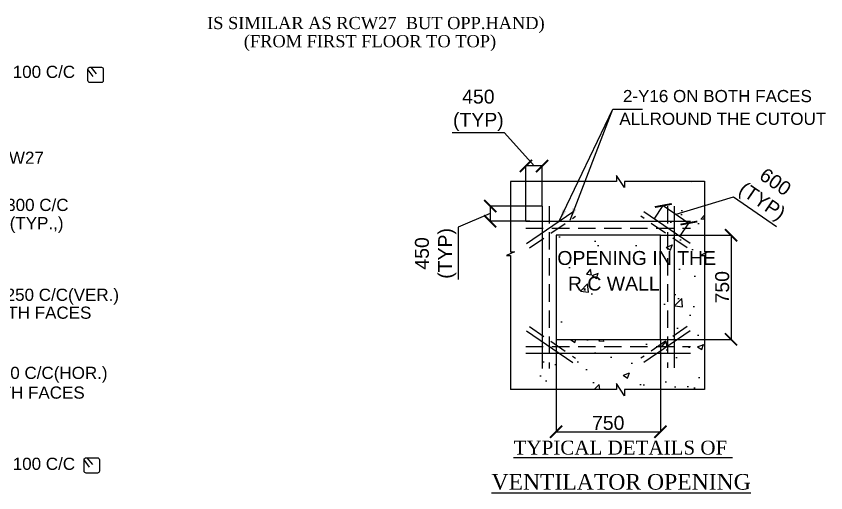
# Model space of a CAD drawing. Header units: inches. Extents: x 200139 to 352388, y -289304 to -188971.
# Drawn here: x 293589 to 316873, y -256140 to -242437 of the extents above; entities that cross this region are included whole.
import ezdxf
from ezdxf.enums import TextEntityAlignment as Align

# ---------------------------------------------------------------- set-up
doc = ezdxf.new("R2010")
doc.units = ezdxf.units.IN
doc.header["$MEASUREMENT"] = 0
doc.linetypes.add('Hidden', pattern=[3, 2, -1])
for name, color, linetype in [('1', 8, 'Continuous'), ('4', 4, 'Continuous'), ('5', 2, 'Continuous'), ('ARROW', 5, 'Continuous'), ('DIM', 251, 'Continuous'), ('STRRIUPS', 6, 'Continuous'), ('T-TEXT', 3, 'Continuous'), ('TEXT-I', 4, 'Continuous'), ('Ttxt', 3, 'Continuous')]:
    doc.layers.add(name, color=color, linetype=linetype)
doc.layers.add('Tex', color=3, linetype='Continuous', lineweight=13)
doc.layers.add('text', color=4, linetype='Continuous', lineweight=30)
doc.styles.add('Arial', font='arial.ttf', dxfattribs={"height": 400})
doc.styles.add('T200', font='sanss___.ttf', dxfattribs={"height": 250})
doc.styles.add('T300', font='sanss___.ttf', dxfattribs={"height": 350})
doc.styles.add('T400', font='romantic.ttf')
doc.dimstyles.new('SCALE-25', dxfattribs={"dimtxt": 400, "dimasz": 350, "dimexe": 0, "dimexo": 0, "dimgap": 50, "dimtad": 1, "dimdec": 0, "dimlfac": 0.25, "dimzin": 0, "dimdsep": 46, "dimtxsty": 'Arial', "dimblk": 'ARCHTICK', "dimcen": 0, "dimclrd": 5, "dimclre": 8, "dimclrt": 1, "dimadec": 0, "dimazin": 0, "dimtfac": 1, "dimtdec": 0, "dimtix": 1, "dimtmove": 2, "dimatfit": 3, "dimfxl": 0, "dimtolj": 1, "dimtzin": 0, "dimlwd": -1, "dimarcsym": 0})
doc.dimstyles.new('T200', dxfattribs={"dimtxt": 300, "dimasz": 150, "dimexe": 0, "dimexo": 0, "dimgap": 5, "dimtad": 1, "dimdec": 0, "dimrnd": 5, "dimzin": 0, "dimdsep": 46, "dimtxsty": 'T200', "dimblk": 'ARCHTICK', "dimcen": 300, "dimclrd": 5, "dimclre": 252, "dimclrt": 1, "dimadec": 0, "dimazin": 0, "dimtfac": 50, "dimtdec": 0, "dimtofl": 0, "dimtmove": 2, "dimatfit": 3, "dimfxl": 1, "dimtolj": 1, "dimtzin": 0, "dimarcsym": 2})

# ---------------------------------------------------------------- blocks, each defined once
blk = doc.blocks.new('A$C5C0C2414')
at = {"layer": 'STRRIUPS', "ltscale": 0.2}
for p, q in [((0, 0), (158, -194)), ((-81, -72), (61, -268))]:
    blk.add_line(p, q, dxfattribs=at)
blk.add_lwpolyline([(304, -440), (-26, -440, -0.414214), (-81, -385), (-81, -55, -0.414214), (-26, 0), (304, 0, -0.414214), (359, -55), (359, -385, -0.414214)], format="xyb", close=True, dxfattribs=at)
blk = doc.blocks.new('_ARCHTICK')
at = {"color": 0, "linetype": 'ByBlock', "const_width": 0.15}
blk.add_lwpolyline([(-0.5, -0.5), (0.5, 0.5)], dxfattribs=at)
blk = doc.blocks.new('*D330')
at = {"layer": 'Defpoints', "color": 0}
for p in [(309114, -251729), (312116, -251729), (312116, -254387)]:
    blk.add_point(p, dxfattribs=at)
at = {"layer": 'DIM', "color": 8, "lineweight": -2}
for p, q in [((309114, -251729), (309114, -254387)), ((312116, -251729), (312116, -254387))]:
    blk.add_line(p, q, dxfattribs=at)
at = {"layer": 'DIM', "color": 5}
blk.add_line((309114, -254387), (312116, -254387), dxfattribs=at)
at = {"layer": 'DIM', "color": 5, "xscale": 350, "yscale": 350, "zscale": 350, "rotation": 180}
blk.add_blockref('_ARCHTICK', (309114, -254387), dxfattribs=at)
at = {"layer": 'DIM', "color": 5, "xscale": 350, "yscale": 350, "zscale": 350}
blk.add_blockref('_ARCHTICK', (312116, -254387), dxfattribs=at)
at = {"layer": 'DIM', "color": 1, "insert": (310615, -254133), "char_height": 400, "attachment_point": 5, "style": 'Arial'}
blk.add_mtext('\\A1;750', dxfattribs=at)
blk = doc.blocks.new('*D331')
at = {"layer": 'Defpoints', "color": 0}
for p in [(308247, -246743), (308714, -247895), (308247, -248331)]:
    blk.add_point(p, dxfattribs=at)
at = {"layer": 'DIM', "color": 5}
for p, q in [((307632, -245789), (306127, -245789)), ((308481, -246743), (307632, -245789)), ((308714, -246743), (308247, -246743))]:
    blk.add_line(p, q, dxfattribs=at)
at = {"layer": 'DIM', "color": 8, "lineweight": -2}
for p, q in [((308247, -248331), (308247, -246743)), ((308714, -247895), (308714, -246743))]:
    blk.add_line(p, q, dxfattribs=at)
at = {"layer": 'DIM', "color": 5, "xscale": 350, "yscale": 350, "zscale": 350, "rotation": 180}
blk.add_blockref('_ARCHTICK', (308247, -246743), dxfattribs=at)
at = {"layer": 'DIM', "color": 5, "xscale": 350, "yscale": 350, "zscale": 350}
blk.add_blockref('_ARCHTICK', (308714, -246743), dxfattribs=at)
at = {"layer": 'DIM', "color": 1, "insert": (306880, -245142), "char_height": 400, "attachment_point": 5, "style": 'Arial'}
blk.add_mtext('\\A1;450\\P(TYP)', dxfattribs=at)
blk = doc.blocks.new('*D332')
at = {"layer": 'Defpoints', "color": 0}
for p in [(308714, -247895), (307219, -248331), (308360, -248331)]:
    blk.add_point(p, dxfattribs=at)
at = {"layer": 'DIM', "color": 8, "lineweight": -2}
for p, q in [((308714, -247895), (307219, -247895)), ((308360, -248331), (307219, -248331))]:
    blk.add_line(p, q, dxfattribs=at)
at = {"layer": 'DIM', "color": 5}
for p, q in [((307219, -247895), (307219, -248331)), ((307219, -248113), (306297, -248504)), ((306297, -248504), (306297, -250009))]:
    blk.add_line(p, q, dxfattribs=at)
at = {"layer": 'DIM', "color": 5, "xscale": 350, "yscale": 350, "zscale": 350}
for p, rotation in [((307219, -247895), 90), ((307219, -248331), 270)]:
    blk.add_blockref('_ARCHTICK', p, dxfattribs=dict(at, rotation=rotation))
at = {"layer": 'DIM', "color": 1, "insert": (305650, -249257), "char_height": 400, "attachment_point": 5, "rotation": 90, "style": 'Arial'}
blk.add_mtext('\\A1;450\\P(TYP)', dxfattribs=at)
blk = doc.blocks.new('*D333')
at = {"layer": 'Defpoints', "color": 0}
for p in [(312116, -248731), (312116, -251729), (314148, -251729)]:
    blk.add_point(p, dxfattribs=at)
at = {"layer": 'DIM', "color": 8, "lineweight": -2}
for p, q in [((312116, -248731), (314148, -248731)), ((312116, -251729), (314148, -251729))]:
    blk.add_line(p, q, dxfattribs=at)
at = {"layer": 'DIM', "color": 5}
blk.add_line((314148, -248731), (314148, -251729), dxfattribs=at)
at = {"layer": 'DIM', "color": 5, "xscale": 350, "yscale": 350, "zscale": 350}
for p, rotation in [((314148, -248731), 90), ((314148, -251729), 270)]:
    blk.add_blockref('_ARCHTICK', p, dxfattribs=dict(at, rotation=rotation))
at = {"layer": 'DIM', "color": 1, "insert": (313894, -250230), "char_height": 400, "attachment_point": 5, "rotation": 90, "style": 'Arial'}
blk.add_mtext('\\A1;750', dxfattribs=at)
blk = doc.blocks.new('*D334')
at = {"layer": 'Defpoints', "color": 0}
for p in [(311934, -248269), (312937, -248383), (312670, -248773)]:
    blk.add_point(p, dxfattribs=at)
at = {"layer": 'DIM', "color": 5}
for p, q in [((312569, -248131), (314216, -247630)), ((314216, -247630), (315458, -248480)), ((312200, -247879), (312937, -248383))]:
    blk.add_line(p, q, dxfattribs=at)
at = {"layer": 'DIM', "color": 8, "lineweight": -2}
for p, q in [((311934, -248269), (312200, -247879)), ((312670, -248773), (312937, -248383))]:
    blk.add_line(p, q, dxfattribs=at)
at = {"layer": 'DIM', "color": 5, "xscale": 350, "yscale": 350, "zscale": 350}
for p, rotation in [((312200, -247879), 145.6081544327924), ((312937, -248383), 325.6081544327923)]:
    blk.add_blockref('_ARCHTICK', p, dxfattribs=dict(at, rotation=rotation))
at = {"layer": 'DIM', "color": 1, "insert": (315202, -247521), "char_height": 400, "attachment_point": 5, "rotation": 325.6082, "style": 'Arial'}
blk.add_mtext('\\A1;600\\P(TYP)', dxfattribs=at)

msp = doc.modelspace()

# ---------------------------------------------------------------- hatches: boundary and pattern name
at = {"layer": '1'}
h = msp.add_hatch(dxfattribs=at)
h.set_pattern_fill('AR-CONC', color=9, scale=10, style=0)
h.set_pattern_definition([(50, (-1323375.5, 539672.3), (1821.8467, -159.3909), [190.5, -2095.5]), (355, (-1323375.5, 539672.3), (-352.4283, 1910.5664), [152.4, -1676.4]), (100.451, (-1323223.7, 539659), (1469.425, 1751.1669), [161.9, -1780.9]), (46.1842, (-1323375.5, 540180.3), (2710.7904, -420.4233), [285.75, -3143.25]), (96.6356, (-1323149.6, 540145.3), (2374.0423, 2474.2556), [242.85, -2671.35]), (351.184, (-1323375.5, 540180.3), (2374.046, 2474.251), [228.6, -2514.6]), (21, (-1323121.5, 540053.3), (1516.1488, -1022.6552), [190.5, -2095.5]), (326, (-1323121.5, 540053.3), (618.0203, 1841.8797), [152.4, -1676.4]), (71.4514, (-1322995.2, 539968.1), (2134.1649, 819.2286), [161.9, -1780.9]), (37.5, (-1323375.5, 539672.3), (30.88603, 845.5504), [0, -1656.08, 0, -1701.8, 0, -1682.75]), (7.5, (-1323375.5, 539672.3), (668.19663, 1001.80575), [0, -970.28, 0, -1617.98, 0, -641.35]), (327.5, (-1323941.94, 539672.3), (1355.90595, -57.28744), [0, -635, 0, -1981.2, 0, -2628.9]), (317.5, (-1324196, 539672.3), (1481.2918, 254.2649), [0, -825.5, 0, -1315.72, 0, -1866.9])])
h.paths.add_polyline_path([(309114.4, -251729.2), (312116, -251729.2), (312116, -248731), (309114.4, -248731)], flags=16)
edge = h.paths.add_edge_path()
edge.add_line((313379.6, -253174.1), (311084.6, -253174.1))
edge.add_line((311084.6, -253174.1), (311084.6, -253348.3))
edge.add_line((311084.6, -253348.3), (310857, -252996.7))
edge.add_line((310857, -252996.7), (310857, -253174.1))
edge.add_line((310857, -253174.1), (307803.1, -253174.1))
edge.add_line((307803.1, -247192.4), (307803.1, -249207.3))
edge.add_line((307803.1, -249207.3), (307918.5, -249207.3))
edge.add_line((307918.5, -249207.3), (307685.8, -249321.1))
edge.add_line((307685.8, -249321.1), (307803.1, -249321.1))
edge.add_line((307803.1, -249321.1), (307803.1, -253174.1))
edge.add_line((313379.6, -247192.4), (311084.6, -247192.4))
edge.add_line((311084.6, -247192.4), (311084.6, -247366.6))
edge.add_line((311084.6, -247366.6), (310857, -247015))
edge.add_line((310857, -247015), (310857, -247192.4))
edge.add_line((310857, -247192.4), (307803.1, -247192.4))
edge.add_line((313379.6, -247175.8), (313379.6, -249207.3))
edge.add_line((313379.6, -249207.3), (313495, -249207.3))
edge.add_line((313495, -249207.3), (313262.3, -249321.1))
edge.add_line((313262.3, -249321.1), (313379.6, -249321.1))
edge.add_line((313379.6, -249321.1), (313379.6, -253174.1))

# ---------------------------------------------------------------- linework, layer by layer
for points in [[(313379.6, -247192.4), (311084.6, -247192.4), (311084.6, -247366.6), (310857, -247015), (310857, -247192.4), (307803.1, -247192.4)], [(307803.1, -247192.4), (307803.1, -249207.3), (307918.5, -249207.3), (307685.8, -249321.1), (307803.1, -249321.1), (307803.1, -253174.1)], [(313379.6, -247175.8), (313379.6, -249207.3), (313495, -249207.3), (313262.3, -249321.1), (313379.6, -249321.1), (313379.6, -253174.1)], [(313379.6, -253174.1), (311084.6, -253174.1), (311084.6, -253348.3), (310857, -252996.7), (310857, -253174.1), (307803.1, -253174.1)]]:
    msp.add_lwpolyline(points, dxfattribs=at)
at = {"layer": '4'}
msp.add_lwpolyline([(309114.4, -251729.2), (312116, -251729.2), (312116, -248731), (309114.4, -248731)], close=True, dxfattribs=at)
at = {"layer": '5'}
for p, q in [((308714.4, -247895.3), (308714.4, -252565)), ((312516, -247895.3), (312516, -252550.2)), ((308263.3, -248976.7), (309593.9, -248065.9)), ((312967.1, -248976.7), (311636.5, -248065.9)), ((308247.4, -248331), (312983, -248331)), ((308263.3, -251483.5), (309593.9, -252394.3)), ((312967.1, -251483.5), (311636.5, -252394.3)), ((308247.4, -252129.2), (312983, -252129.2))]:
    msp.add_line(p, q, dxfattribs=at)
at = {"layer": '5', "linetype": 'Hidden', "ltscale": 250}
for p, q in [((308914.4, -247895.3), (308914.4, -252565)), ((312316, -247895.3), (312316, -252550.2)), ((308348.1, -249100.5), (309678.6, -248189.7)), ((312882.4, -249100.5), (311551.8, -248189.7)), ((308247.4, -248531), (312983, -248531)), ((308348.1, -251359.7), (309678.6, -252270.5)), ((312882.4, -251359.7), (311551.8, -252270.5)), ((308247.4, -251929.2), (312983, -251929.2))]:
    msp.add_line(p, q, dxfattribs=at)

# ---------------------------------------------------------------- block references
at = {"layer": 'STRRIUPS'}
for p in [(295734.8, -243904.4), (295624.4, -255133.7)]:
    msp.add_blockref('A$C5C0C2414', p, dxfattribs=at)

# ---------------------------------------------------------------- texts
at = {"layer": 'T-TEXT', "color": 4, "style": 'T400'}
msp.add_text('%%UVENTILATOR OPENING', height=450, dxfattribs=at).set_placement((307257.7, -256050))
at = {"layer": 'Tex', "style": 'Arial'}
msp.add_text('RCW27', height=350, dxfattribs=at).set_placement((292673.9, -246681.3))
at = {"layer": 'text', "color": 6, "style": 'T400'}
for s, p in [('IS SIMILAR AS RCW27  BUT OPP.HAND)', (303933.4, -242912.5)), ('(FROM FIRST FLOOR TO TOP)', (303763.3, -243434.3))]:
    msp.add_text(s, height=350, dxfattribs=at).set_placement(p, align=Align.BOTTOM_CENTER)
at = {"layer": 'text', "color": 4, "style": 'T400'}
msp.add_text('%%UTYPICAL DETAILS OF ', height=400, dxfattribs=at).set_placement((307894.8, -255040.5))
at = {"layer": 'TEXT-I', "style": 'T300'}
for s, p in [('OPENING IN THE ', (309151.8, -249588.1)), ('R.C WALL', (309456.5, -250325.1))]:
    msp.add_text(s, height=400, dxfattribs=at).set_placement(p)
at = {"layer": 'Ttxt', "color": 4, "style": 'Arial'}
for s, p in [('Y8 @ 100 C/C', (292123.4, -244211.9)), ('Y8 @ 300 C/C', (291935.5, -248037.6)), ('(VER.)(TYP.,)', (291935.5, -248560.5)), ('Y10 @ 250 C/C(VER.)', (291648.2, -250621.3)), ('Y8 @ 200 C/C(HOR.)', (291509.1, -252866.7)), ('Y8 @ 100 C/C', (292123.4, -255480.9))]:
    msp.add_text(s, height=350, dxfattribs=at).set_placement(p)
msp.add_text('2-Y16 ON BOTH FACES', height=350, dxfattribs=at).set_placement((313755, -244732.8), align=Align.MIDDLE_CENTER)
at = {"layer": 'Ttxt', "color": 6, "style": 'Arial'}
msp.add_text('ALLROUND THE CUTOUT', height=350, dxfattribs=at).set_placement((313909.7, -245385.9), align=Align.MIDDLE_CENTER)
for p in [(291758, -251136), (291565.6, -253433.9)]:
    msp.add_text('ON BOTH FACES', height=350, dxfattribs=at).set_placement(p)

# ---------------------------------------------------------------- dimensions: what is measured, and where the dimension line sits
at = {"layer": 'DIM', "color": 2}
dim = msp.add_linear_dim(base=(308247.4, -246742.8), p1=(308714.4, -247895.3), p2=(308247.4, -248331), text='450\\P(TYP)', dimstyle='SCALE-25', override={"dimtmove": 1}, dxfattribs=at)
dim.commit()
dim.dimension.update_dxf_attribs({"geometry": '*D331', "text_midpoint": (307582.1, -245788.8), "dimtype": 160})
for base, p1, p2, angle, text, picture, middle, dimtype in [((312936.9, -248383.5), (311933.6, -248269.3), (312670, -248773.4), 325.60815, '600\\P(TYP)', '*D334', (314257.4, -247658), 161), ((307219, -248331), (308714.4, -247895.3), (308360, -248331), 90, '450\\P(TYP)', '*D332', (306296.7, -248554.5), 160)]:
    dim = msp.add_linear_dim(base=base, p1=p1, p2=p2, angle=angle, text=text, dimstyle='SCALE-25', override={"dimtmove": 1}, dxfattribs=at)
    dim.commit()
    dim.dimension.update_dxf_attribs({"geometry": picture, "text_midpoint": middle, "dimtype": dimtype})
dim = msp.add_linear_dim(base=(314148.5, -251729.2), p1=(312116, -248731), p2=(312116, -251729.2), angle=90, dimstyle='SCALE-25', override={"dimtmove": 1}, dxfattribs=at)
dim.commit()
dim.dimension.update_dxf_attribs({"geometry": '*D333', "text_midpoint": (313894.2, -250230.1)})
dim = msp.add_aligned_dim(p1=(309114.4, -251729.2), p2=(312116, -251729.2), distance=-2658.2, dimstyle='SCALE-25', dxfattribs=at)
dim.commit()
dim.dimension.update_dxf_attribs({"geometry": '*D330', "text_midpoint": (310615.2, -254133.1)})

# ---------------------------------------------------------------- leaders
at = {"layer": 'ARROW'}
for points in [[(309206.6, -248331), (310750.4, -245110)], [(309517.3, -248300.1), (310750.4, -245110), (311603.9, -245110)]]:
    msp.add_leader(points, dimstyle='T200', override={"dimasz": 350, "dimtad": 0}, dxfattribs=at)

doc.saveas('drawing.dxf')
